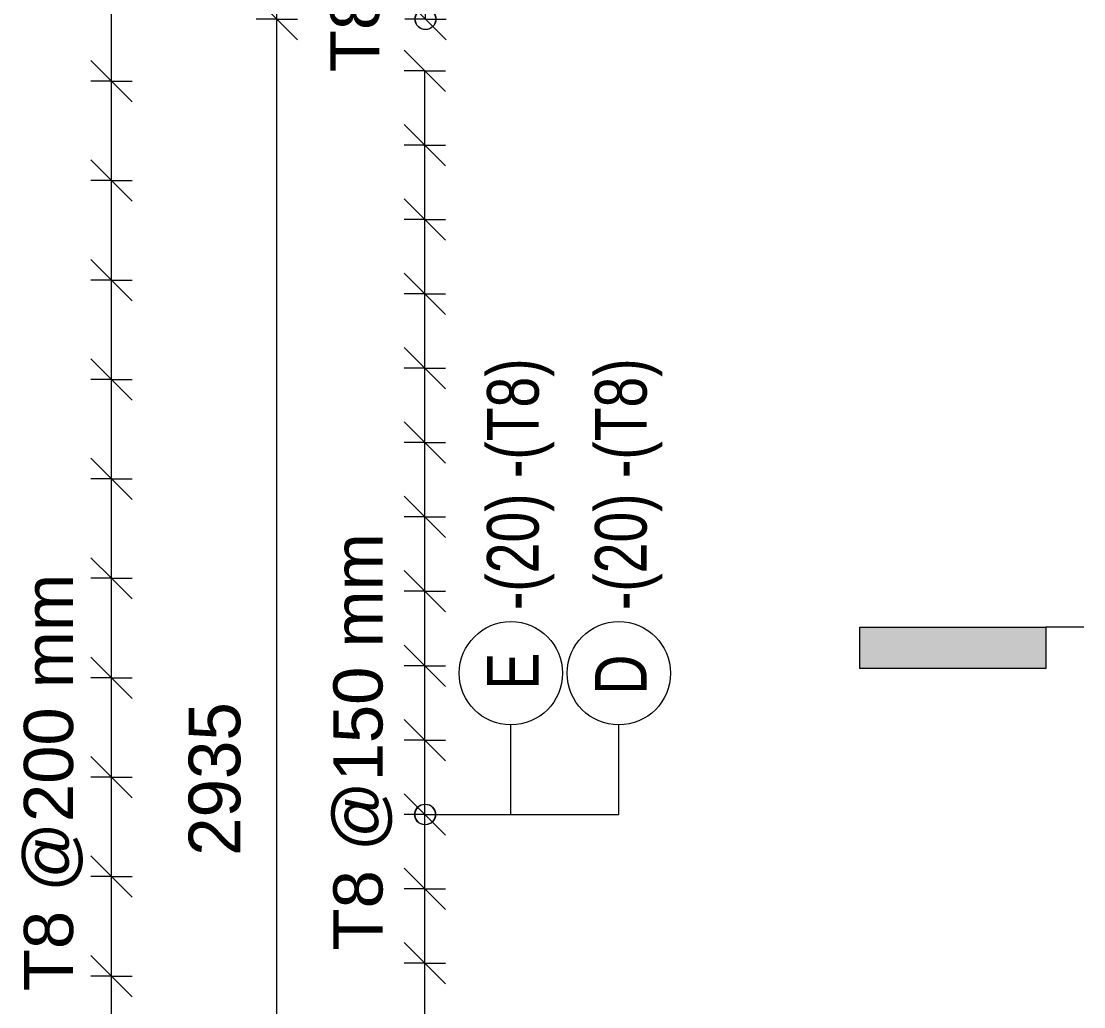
# Model space of a CAD drawing. Header units: millimetres. Extents: x 12491 to 23610, y -3081 to 6026.
# Drawn here: x 12491 to 14548, y 378 to 2286 of the extents above; entities that cross this region are included whole.
import ezdxf

# ---------------------------------------------------------------- set-up
doc = ezdxf.new("R2010")
doc.units = ezdxf.units.MM
for name, color, linetype, lineweight in [('A-ANNO-DIMS', 211, 'Continuous', 9), ('A-ANNO-DIMS-40', 211, 'Continuous', 9), ('G-ANNO-SYMB', 111, 'Continuous', 9), ('S-RBAR-IDEN', 171, 'Continuous', 9)]:
    doc.layers.add(name, color=color, linetype=linetype, lineweight=lineweight)
doc.styles.add('Arial_1', font='arial.ttf', dxfattribs={"height": 95.25})
doc.styles.add('Nirmala UI Semilight', font='NirmalaS.ttf', dxfattribs={"width": 0.8, "height": 100})
doc.styles.add('Nirmala UI Semilight_1', font='NirmalaS.ttf', dxfattribs={"height": 100})
doc.dimstyles.new('Arrow_Filled_-_2_5_NI_UI_1', dxfattribs={"dimscale": 304.8, "dimtxt": 104.736395, "dimasz": 0.262467, "dimexe": 0.131234, "dimexo": 0.0625, "dimgap": 0.131234, "dimtad": 1, "dimdec": 4, "dimzin": 0, "dimdsep": 46, "dimtxsty": 'Arial_1', "dimblk1": 'OBLIQUE', "dimblk2": 'OBLIQUE', "dimsah": 1, "dimcen": 0.09, "dimazin": 0, "dimtfac": 1, "dimtdec": 4, "dimtix": 1, "dimtmove": 0, "dimatfit": 3, "dimfxl": 0.131234, "dimfxlon": 1, "dimtvp": 1, "dimtolj": 1, "dimtzin": 0, "dimarcsym": 2})
doc.dimstyles.new('Arrow_Filled_-_2_5_NI_UI_2', dxfattribs={"dimscale": 304.8, "dimtxt": 104.736395, "dimasz": 0.262467, "dimexe": 0.131234, "dimexo": 0.0625, "dimgap": 0.131234, "dimtad": 1, "dimdec": 4, "dimzin": 0, "dimdsep": 46, "dimtxsty": 'Nirmala UI Semilight_1', "dimblk1": 'OBLIQUE', "dimblk2": 'OBLIQUE', "dimsah": 1, "dimcen": 0.09, "dimazin": 0, "dimtfac": 1, "dimtdec": 4, "dimtix": 1, "dimtmove": 0, "dimatfit": 3, "dimfxl": 0.131234, "dimfxlon": 1, "dimtvp": 1, "dimtolj": 1, "dimtzin": 0, "dimarcsym": 2})

# ---------------------------------------------------------------- blocks, each defined once
blk = doc.blocks.new('Detail View - M_Section Tail - Filled Horizontal-14034-Elevation Front 1')
at = {"layer": 'G-ANNO-SYMB'}
blk.add_hatch(color=256, dxfattribs=at).paths.add_polyline_path([(14474.9, 3652.8), (14474.9, 3732.8), (14114.9, 3732.8), (14114.9, 3652.8)])
for p, q in [((14114.9, 3652.8), (14114.9, 3732.8)), ((14114.9, 3732.8), (14474.9, 3732.8)), ((14474.9, 3732.8), (14474.9, 3652.8)), ((14474.9, 3652.8), (14114.9, 3652.8))]:
    blk.add_line(p, q, dxfattribs=at)
blk = doc.blocks.new('DIMBLOCK34-Elevation Front 1')
at = {"layer": 'A-ANNO-DIMS-40'}
for p, q in [((13272.7, 462.6), (13232.7, 502.6)), ((13272.7, 462.6), (13232.7, 462.6)), ((13272.7, 318.7), (13272.7, 462.6)), ((13272.7, 462.6), (13312.7, 422.6)), ((13272.7, 462.6), (13312.7, 462.6)), ((13272.7, 318.7), (13232.7, 358.7)), ((13272.7, 318.7), (13232.7, 318.7)), ((13272.7, 318.7), (13312.7, 278.7)), ((13272.7, 318.7), (13312.7, 318.7))]:
    blk.add_line(p, q, dxfattribs=at)
blk = doc.blocks.new('_Oblique')
at = {"color": 0, "linetype": 'ByBlock', "lineweight": -2}
blk.add_line((-0.5, -0.5), (0.5, 0.5), dxfattribs=at)
blk = doc.blocks.new('DIMBLOCK35-Elevation Front 1')
at = {"layer": 'A-ANNO-DIMS-40'}
for p, q in [((13272.7, 606.6), (13232.7, 646.6)), ((13272.7, 606.6), (13232.7, 606.6)), ((13272.7, 462.6), (13272.7, 606.6)), ((13272.7, 606.6), (13312.7, 566.6)), ((13272.7, 606.6), (13312.7, 606.6)), ((13272.7, 462.6), (13232.7, 502.6)), ((13272.7, 462.6), (13232.7, 462.6)), ((13272.7, 462.6), (13312.7, 422.6)), ((13272.7, 462.6), (13312.7, 462.6))]:
    blk.add_line(p, q, dxfattribs=at)
blk = doc.blocks.new('DIMBLOCK36-Elevation Front 1')
at = {"layer": 'A-ANNO-DIMS-40'}
for p, q in [((13272.7, 750.5), (13232.7, 790.5)), ((13272.7, 750.5), (13232.7, 750.5)), ((13272.7, 606.6), (13272.7, 750.5)), ((13272.7, 750.5), (13312.7, 710.5)), ((13272.7, 750.5), (13312.7, 750.5)), ((13272.7, 606.6), (13232.7, 646.6)), ((13272.7, 606.6), (13232.7, 606.6)), ((13272.7, 606.6), (13312.7, 566.6)), ((13272.7, 606.6), (13312.7, 606.6))]:
    blk.add_line(p, q, dxfattribs=at)
blk = doc.blocks.new('DIMBLOCK37-Elevation Front 1')
at = {"layer": 'A-ANNO-DIMS-40'}
for p, q in [((13272.7, 894.5), (13232.7, 934.5)), ((13272.7, 894.5), (13232.7, 894.5)), ((13272.7, 750.5), (13272.7, 894.5)), ((13272.7, 894.5), (13312.7, 854.5)), ((13272.7, 894.5), (13312.7, 894.5)), ((13272.7, 750.5), (13232.7, 790.5)), ((13272.7, 750.5), (13232.7, 750.5)), ((13272.7, 750.5), (13312.7, 710.5)), ((13272.7, 750.5), (13312.7, 750.5))]:
    blk.add_line(p, q, dxfattribs=at)
blk = doc.blocks.new('DIMBLOCK38-Elevation Front 1')
at = {"layer": 'A-ANNO-DIMS-40'}
for p, q in [((13272.7, 1038.4), (13232.7, 1078.4)), ((13272.7, 1038.4), (13232.7, 1038.4)), ((13272.7, 894.5), (13272.7, 1038.4)), ((13272.7, 1038.4), (13312.7, 998.4)), ((13272.7, 1038.4), (13312.7, 1038.4)), ((13272.7, 894.5), (13232.7, 934.5)), ((13272.7, 894.5), (13232.7, 894.5)), ((13272.7, 894.5), (13312.7, 854.5)), ((13272.7, 894.5), (13312.7, 894.5))]:
    blk.add_line(p, q, dxfattribs=at)
blk = doc.blocks.new('DIMBLOCK39-Elevation Front 1')
at = {"layer": 'A-ANNO-DIMS-40'}
for p, q in [((13272.7, 1182.4), (13232.7, 1222.4)), ((13272.7, 1182.4), (13232.7, 1182.4)), ((13272.7, 1038.4), (13272.7, 1182.4)), ((13272.7, 1182.4), (13312.7, 1142.4)), ((13272.7, 1182.4), (13312.7, 1182.4)), ((13272.7, 1038.4), (13232.7, 1078.4)), ((13272.7, 1038.4), (13232.7, 1038.4)), ((13272.7, 1038.4), (13312.7, 998.4)), ((13272.7, 1038.4), (13312.7, 1038.4))]:
    blk.add_line(p, q, dxfattribs=at)
blk = doc.blocks.new('DIMBLOCK40-Elevation Front 1')
at = {"layer": 'A-ANNO-DIMS-40'}
for p, q in [((13272.7, 1326.3), (13232.7, 1366.3)), ((13272.7, 1326.3), (13232.7, 1326.3)), ((13272.7, 1182.4), (13272.7, 1326.3)), ((13272.7, 1326.3), (13312.7, 1286.3)), ((13272.7, 1326.3), (13312.7, 1326.3)), ((13272.7, 1182.4), (13232.7, 1222.4)), ((13272.7, 1182.4), (13232.7, 1182.4)), ((13272.7, 1182.4), (13312.7, 1142.4)), ((13272.7, 1182.4), (13312.7, 1182.4))]:
    blk.add_line(p, q, dxfattribs=at)
blk = doc.blocks.new('DIMBLOCK41-Elevation Front 1')
at = {"layer": 'A-ANNO-DIMS-40'}
for p, q in [((13272.7, 1470.3), (13232.7, 1510.3)), ((13272.7, 1470.3), (13232.7, 1470.3)), ((13272.7, 1326.3), (13272.7, 1470.3)), ((13272.7, 1470.3), (13312.7, 1430.3)), ((13272.7, 1470.3), (13312.7, 1470.3)), ((13272.7, 1326.3), (13232.7, 1366.3)), ((13272.7, 1326.3), (13232.7, 1326.3)), ((13272.7, 1326.3), (13312.7, 1286.3)), ((13272.7, 1326.3), (13312.7, 1326.3))]:
    blk.add_line(p, q, dxfattribs=at)
blk = doc.blocks.new('DIMBLOCK42-Elevation Front 1')
at = {"layer": 'A-ANNO-DIMS-40'}
for p, q in [((13272.7, 1614.2), (13232.7, 1654.2)), ((13272.7, 1614.2), (13232.7, 1614.2)), ((13272.7, 1470.3), (13272.7, 1614.2)), ((13272.7, 1614.2), (13312.7, 1574.2)), ((13272.7, 1614.2), (13312.7, 1614.2)), ((13272.7, 1470.3), (13232.7, 1510.3)), ((13272.7, 1470.3), (13232.7, 1470.3)), ((13272.7, 1470.3), (13312.7, 1430.3)), ((13272.7, 1470.3), (13312.7, 1470.3))]:
    blk.add_line(p, q, dxfattribs=at)
blk = doc.blocks.new('DIMBLOCK43-Elevation Front 1')
at = {"layer": 'A-ANNO-DIMS-40'}
for p, q in [((13272.7, 1758.2), (13232.7, 1798.2)), ((13272.7, 1758.2), (13232.7, 1758.2)), ((13272.7, 1614.2), (13272.7, 1758.2)), ((13272.7, 1758.2), (13312.7, 1718.2)), ((13272.7, 1758.2), (13312.7, 1758.2)), ((13272.7, 1614.2), (13232.7, 1654.2)), ((13272.7, 1614.2), (13232.7, 1614.2)), ((13272.7, 1614.2), (13312.7, 1574.2)), ((13272.7, 1614.2), (13312.7, 1614.2))]:
    blk.add_line(p, q, dxfattribs=at)
blk = doc.blocks.new('DIMBLOCK44-Elevation Front 1')
at = {"layer": 'A-ANNO-DIMS-40'}
for p, q in [((13272.7, 1902.1), (13232.7, 1942.1)), ((13272.7, 1902.1), (13232.7, 1902.1)), ((13272.7, 1758.2), (13272.7, 1902.1)), ((13272.7, 1902.1), (13312.7, 1862.1)), ((13272.7, 1902.1), (13312.7, 1902.1)), ((13272.7, 1758.2), (13232.7, 1798.2)), ((13272.7, 1758.2), (13232.7, 1758.2)), ((13272.7, 1758.2), (13312.7, 1718.2)), ((13272.7, 1758.2), (13312.7, 1758.2))]:
    blk.add_line(p, q, dxfattribs=at)
blk = doc.blocks.new('DIMBLOCK45-Elevation Front 1')
at = {"layer": 'A-ANNO-DIMS-40'}
for p, q in [((13272.7, 2046.1), (13232.7, 2086.1)), ((13272.7, 2046.1), (13232.7, 2046.1)), ((13272.7, 1902.1), (13272.7, 2046.1)), ((13272.7, 2046.1), (13312.7, 2006.1)), ((13272.7, 2046.1), (13312.7, 2046.1)), ((13272.7, 1902.1), (13232.7, 1942.1)), ((13272.7, 1902.1), (13232.7, 1902.1)), ((13272.7, 1902.1), (13312.7, 1862.1)), ((13272.7, 1902.1), (13312.7, 1902.1))]:
    blk.add_line(p, q, dxfattribs=at)
blk = doc.blocks.new('DIMBLOCK46-Elevation Front 1')
at = {"layer": 'A-ANNO-DIMS-40'}
for p, q in [((13272.7, 2190), (13232.7, 2230)), ((13272.7, 2190), (13232.7, 2190)), ((13272.7, 2046.1), (13272.7, 2190)), ((13272.7, 2190), (13312.7, 2150)), ((13272.7, 2190), (13312.7, 2190)), ((13272.7, 2046.1), (13232.7, 2086.1)), ((13272.7, 2046.1), (13232.7, 2046.1)), ((13272.7, 2046.1), (13312.7, 2006.1)), ((13272.7, 2046.1), (13312.7, 2046.1))]:
    blk.add_line(p, q, dxfattribs=at)
blk = doc.blocks.new('DIMBLOCK47-Elevation Front 1')
at = {"layer": 'A-ANNO-DIMS-40'}
for p, q in [((13272.7, 2190), (13232.7, 2230)), ((13272.7, 2190), (13232.7, 2190)), ((13272.7, -545), (13272.7, 2190)), ((13272.7, 2046.1), (13272.7, 2190)), ((13272.7, 2190), (13312.7, 2150)), ((13272.7, 2190), (13312.7, 2190)), ((13272.7, 2046.1), (13232.7, 2086.1)), ((13272.7, 2046.1), (13232.7, 2046.1)), ((13272.7, 1902.1), (13272.7, 2046.1)), ((13272.7, 2046.1), (13312.7, 2006.1)), ((13272.7, 2046.1), (13312.7, 2046.1)), ((13272.7, 1902.1), (13232.7, 1942.1)), ((13272.7, 1902.1), (13232.7, 1902.1)), ((13272.7, 1758.2), (13272.7, 1902.1)), ((13272.7, 1902.1), (13312.7, 1862.1)), ((13272.7, 1902.1), (13312.7, 1902.1)), ((13272.7, 1758.2), (13232.7, 1798.2)), ((13272.7, 1758.2), (13232.7, 1758.2)), ((13272.7, 1614.2), (13272.7, 1758.2)), ((13272.7, 1758.2), (13312.7, 1718.2)), ((13272.7, 1758.2), (13312.7, 1758.2)), ((13272.7, 1614.2), (13232.7, 1654.2)), ((13272.7, 1614.2), (13232.7, 1614.2)), ((13272.7, 1470.3), (13272.7, 1614.2)), ((13272.7, 1614.2), (13312.7, 1574.2)), ((13272.7, 1614.2), (13312.7, 1614.2)), ((13272.7, 1470.3), (13232.7, 1510.3)), ((13272.7, 1470.3), (13232.7, 1470.3)), ((13272.7, 1326.3), (13272.7, 1470.3)), ((13272.7, 1470.3), (13312.7, 1430.3)), ((13272.7, 1470.3), (13312.7, 1470.3)), ((13272.7, 1326.3), (13232.7, 1366.3)), ((13272.7, 1326.3), (13232.7, 1326.3)), ((13272.7, 1182.4), (13272.7, 1326.3)), ((13272.7, 1326.3), (13312.7, 1286.3)), ((13272.7, 1326.3), (13312.7, 1326.3)), ((13272.7, 1182.4), (13232.7, 1222.4)), ((13272.7, 1182.4), (13232.7, 1182.4)), ((13272.7, 1038.4), (13272.7, 1182.4)), ((13272.7, 1182.4), (13312.7, 1142.4)), ((13272.7, 1182.4), (13312.7, 1182.4)), ((13272.7, 1038.4), (13232.7, 1078.4)), ((13272.7, 1038.4), (13232.7, 1038.4)), ((13272.7, 894.5), (13272.7, 1038.4)), ((13272.7, 1038.4), (13312.7, 998.4)), ((13272.7, 1038.4), (13312.7, 1038.4)), ((13272.7, 894.5), (13232.7, 934.5)), ((13272.7, 894.5), (13232.7, 894.5)), ((13272.7, 750.5), (13272.7, 894.5)), ((13272.7, 894.5), (13312.7, 854.5)), ((13272.7, 894.5), (13312.7, 894.5)), ((13272.7, 750.5), (13232.7, 790.5)), ((13272.7, 750.5), (13232.7, 750.5)), ((13272.7, 606.6), (13272.7, 750.5)), ((13272.7, 750.5), (13312.7, 710.5)), ((13272.7, 750.5), (13312.7, 750.5)), ((13272.7, 606.6), (13232.7, 646.6)), ((13272.7, 606.6), (13232.7, 606.6)), ((13272.7, 462.6), (13272.7, 606.6)), ((13272.7, 606.6), (13312.7, 566.6)), ((13272.7, 606.6), (13312.7, 606.6)), ((13272.7, 462.6), (13232.7, 502.6)), ((13272.7, 462.6), (13232.7, 462.6)), ((13272.7, 318.7), (13272.7, 462.6)), ((13272.7, 462.6), (13312.7, 422.6)), ((13272.7, 462.6), (13312.7, 462.6)), ((13272.7, 318.7), (13232.7, 358.7)), ((13272.7, 318.7), (13232.7, 318.7)), ((13272.7, 174.7), (13272.7, 318.7)), ((13272.7, 318.7), (13312.7, 278.7)), ((13272.7, 318.7), (13312.7, 318.7)), ((13272.7, 174.7), (13232.7, 214.7)), ((13272.7, 174.7), (13232.7, 174.7)), ((13272.7, 30.8), (13272.7, 174.7)), ((13272.7, 174.7), (13312.7, 134.7)), ((13272.7, 174.7), (13312.7, 174.7)), ((13272.7, 30.8), (13232.7, 70.8)), ((13272.7, 30.8), (13232.7, 30.8)), ((13272.7, -113.2), (13272.7, 30.8)), ((13272.7, 30.8), (13312.7, -9.2)), ((13272.7, 30.8), (13312.7, 30.8)), ((13272.7, -113.2), (13232.7, -73.2)), ((13272.7, -113.2), (13232.7, -113.2)), ((13272.7, -257.1), (13272.7, -113.2)), ((13272.7, -113.2), (13312.7, -153.2)), ((13272.7, -113.2), (13312.7, -113.2)), ((13272.7, -257.1), (13232.7, -217.1)), ((13272.7, -257.1), (13232.7, -257.1)), ((13272.7, -401.1), (13272.7, -257.1)), ((13272.7, -257.1), (13312.7, -297.1)), ((13272.7, -257.1), (13312.7, -257.1)), ((13272.7, -401.1), (13232.7, -361.1)), ((13272.7, -401.1), (13232.7, -401.1)), ((13272.7, -545), (13272.7, -401.1)), ((13272.7, -401.1), (13312.7, -441.1)), ((13272.7, -401.1), (13312.7, -401.1)), ((13272.7, -545), (13232.7, -505)), ((13272.7, -545), (13232.7, -545)), ((13272.7, -545), (13312.7, -585)), ((13272.7, -545), (13312.7, -545))]:
    blk.add_line(p, q, dxfattribs=at)
blk = doc.blocks.new('_None')
blk = doc.blocks.new('DIMBLOCK48-Elevation Front 1')
at = {"layer": 'A-ANNO-DIMS-40'}
for p, q in [((13273.8, 2389.7), (13233.8, 2429.7)), ((13273.8, 2389.7), (13233.8, 2389.7)), ((13273.8, 2290), (13273.8, 2389.7)), ((13273.8, 2389.7), (13313.8, 2349.7)), ((13273.8, 2389.7), (13313.8, 2389.7)), ((13273.8, 2290), (13233.8, 2330)), ((13273.8, 2290), (13233.8, 2290)), ((13273.8, 2290), (13313.8, 2250)), ((13273.8, 2290), (13313.8, 2290))]:
    blk.add_line(p, q, dxfattribs=at)
blk = doc.blocks.new('DIMBLOCK55-Elevation Front 1')
at = {"layer": 'A-ANNO-DIMS-40'}
for p, q in [((13273.8, 2988.1), (13233.8, 3028.1)), ((13273.8, 2988.1), (13233.8, 2988.1)), ((13273.8, 2290), (13273.8, 2988.1)), ((13273.8, 2888.4), (13273.8, 2988.1)), ((13273.8, 2988.1), (13313.8, 2948.1)), ((13273.8, 2988.1), (13313.8, 2988.1)), ((13273.8, 2888.4), (13233.8, 2928.4)), ((13273.8, 2888.4), (13233.8, 2888.4)), ((13273.8, 2788.6), (13273.8, 2888.4)), ((13273.8, 2888.4), (13313.8, 2848.4)), ((13273.8, 2888.4), (13313.8, 2888.4)), ((13273.8, 2788.6), (13233.8, 2828.6)), ((13273.8, 2788.6), (13233.8, 2788.6)), ((13273.8, 2688.9), (13273.8, 2788.6)), ((13273.8, 2788.6), (13313.8, 2748.6)), ((13273.8, 2788.6), (13313.8, 2788.6)), ((13273.8, 2688.9), (13233.8, 2728.9)), ((13273.8, 2688.9), (13233.8, 2688.9)), ((13273.8, 2589.2), (13273.8, 2688.9)), ((13273.8, 2688.9), (13313.8, 2648.9)), ((13273.8, 2688.9), (13313.8, 2688.9)), ((13273.8, 2589.2), (13233.8, 2629.2)), ((13273.8, 2589.2), (13233.8, 2589.2)), ((13273.8, 2489.5), (13273.8, 2589.2)), ((13273.8, 2589.2), (13313.8, 2549.2)), ((13273.8, 2589.2), (13313.8, 2589.2)), ((13273.8, 2489.5), (13233.8, 2529.5)), ((13273.8, 2489.5), (13233.8, 2489.5)), ((13273.8, 2389.7), (13273.8, 2489.5)), ((13273.8, 2489.5), (13313.8, 2449.5)), ((13273.8, 2489.5), (13313.8, 2489.5)), ((13273.8, 2389.7), (13233.8, 2429.7)), ((13273.8, 2389.7), (13233.8, 2389.7)), ((13273.8, 2290), (13273.8, 2389.7)), ((13273.8, 2389.7), (13313.8, 2349.7)), ((13273.8, 2389.7), (13313.8, 2389.7)), ((13273.8, 2290), (13233.8, 2330)), ((13273.8, 2290), (13233.8, 2290)), ((13273.8, 2290), (13313.8, 2250)), ((13273.8, 2290), (13313.8, 2290))]:
    blk.add_line(p, q, dxfattribs=at)
blk = doc.blocks.new('M_Rebar Tag_rfa MARK - DOT 1 MM-794228-Elevation Front 1')
at = {"layer": 'S-RBAR-IDEN'}
blk.add_circle((18335.3, -2981), 100, dxfattribs=at)
blk = doc.blocks.new('DIMBLOCK57-Elevation Front 1')
at = {"layer": 'A-ANNO-DIMS-40'}
for p, q in [((12985.8, 2290), (12945.8, 2330)), ((12985.8, 2290), (12945.8, 2290)), ((12985.8, -644.9), (12985.8, 2290)), ((12985.8, 2290), (13025.8, 2250)), ((12985.8, 2290), (13025.8, 2290)), ((12985.8, -644.9), (12945.8, -604.9)), ((12985.8, -644.9), (12945.8, -644.9)), ((12985.8, -644.9), (13025.8, -684.9)), ((12985.8, -644.9), (13025.8, -644.9))]:
    blk.add_line(p, q, dxfattribs=at)
at = {"layer": 'A-ANNO-DIMS-40', "color": 0, "insert": (12815.3, 670.2), "char_height": 100, "width": 365.625, "attachment_point": 1, "rotation": 90, "line_spacing_factor": 1.142579, "style": 'Nirmala UI Semilight_1'}
blk.add_mtext('2935', dxfattribs=at)
blk = doc.blocks.new('DIMBLOCK58-Elevation Front 1')
at = {"layer": 'A-ANNO-DIMS-40'}
for p, q in [((12985.8, 3040), (12945.8, 3080)), ((12985.8, 3040), (12945.8, 3040)), ((12985.8, 2290), (12985.8, 3040)), ((12985.8, 3040), (13025.8, 3000)), ((12985.8, 3040), (13025.8, 3040)), ((12985.8, 2290), (12945.8, 2330)), ((12985.8, 2290), (12945.8, 2290)), ((12985.8, 2290), (13025.8, 2250)), ((12985.8, 2290), (13025.8, 2290))]:
    blk.add_line(p, q, dxfattribs=at)
at = {"layer": 'A-ANNO-DIMS-40', "color": 0, "insert": (12815.3, 2552.6), "char_height": 100, "width": 269.649, "attachment_point": 1, "rotation": 90, "line_spacing_factor": 1.142579, "style": 'Nirmala UI Semilight_1'}
blk.add_mtext('750', dxfattribs=at)
blk = doc.blocks.new('DIMBLOCK67-Elevation Front 1')
at = {"layer": 'A-ANNO-DIMS-40'}
for p, q in [((12665.8, 437.5), (12625.8, 477.5)), ((12665.8, 437.5), (12625.8, 437.5)), ((12665.8, 245), (12665.8, 437.5)), ((12665.8, 437.5), (12705.8, 397.5)), ((12665.8, 437.5), (12705.8, 437.5)), ((12665.8, 245), (12625.8, 285)), ((12665.8, 245), (12625.8, 245)), ((12665.8, 245), (12705.8, 205)), ((12665.8, 245), (12705.8, 245))]:
    blk.add_line(p, q, dxfattribs=at)
blk = doc.blocks.new('DIMBLOCK68-Elevation Front 1')
at = {"layer": 'A-ANNO-DIMS-40'}
for p, q in [((12665.8, 630), (12625.8, 670)), ((12665.8, 630), (12625.8, 630)), ((12665.8, 437.5), (12665.8, 630)), ((12665.8, 630), (12705.8, 590)), ((12665.8, 630), (12705.8, 630)), ((12665.8, 437.5), (12625.8, 477.5)), ((12665.8, 437.5), (12625.8, 437.5)), ((12665.8, 437.5), (12705.8, 397.5)), ((12665.8, 437.5), (12705.8, 437.5))]:
    blk.add_line(p, q, dxfattribs=at)
blk = doc.blocks.new('DIMBLOCK69-Elevation Front 1')
at = {"layer": 'A-ANNO-DIMS-40'}
for p, q in [((12665.8, 822.5), (12625.8, 862.5)), ((12665.8, 822.5), (12625.8, 822.5)), ((12665.8, 630), (12665.8, 822.5)), ((12665.8, 822.5), (12705.8, 782.5)), ((12665.8, 822.5), (12705.8, 822.5)), ((12665.8, 630), (12625.8, 670)), ((12665.8, 630), (12625.8, 630)), ((12665.8, 630), (12705.8, 590)), ((12665.8, 630), (12705.8, 630))]:
    blk.add_line(p, q, dxfattribs=at)
blk = doc.blocks.new('DIMBLOCK70-Elevation Front 1')
at = {"layer": 'A-ANNO-DIMS-40'}
for p, q in [((12665.8, 1015), (12625.8, 1055)), ((12665.8, 1015), (12625.8, 1015)), ((12665.8, 822.5), (12665.8, 1015)), ((12665.8, 1015), (12705.8, 975)), ((12665.8, 1015), (12705.8, 1015)), ((12665.8, 822.5), (12625.8, 862.5)), ((12665.8, 822.5), (12625.8, 822.5)), ((12665.8, 822.5), (12705.8, 782.5)), ((12665.8, 822.5), (12705.8, 822.5))]:
    blk.add_line(p, q, dxfattribs=at)
blk = doc.blocks.new('DIMBLOCK71-Elevation Front 1')
at = {"layer": 'A-ANNO-DIMS-40'}
for p, q in [((12665.8, 1207.5), (12625.8, 1247.5)), ((12665.8, 1207.5), (12625.8, 1207.5)), ((12665.8, 1015), (12665.8, 1207.5)), ((12665.8, 1207.5), (12705.8, 1167.5)), ((12665.8, 1207.5), (12705.8, 1207.5)), ((12665.8, 1015), (12625.8, 1055)), ((12665.8, 1015), (12625.8, 1015)), ((12665.8, 1015), (12705.8, 975)), ((12665.8, 1015), (12705.8, 1015))]:
    blk.add_line(p, q, dxfattribs=at)
blk = doc.blocks.new('DIMBLOCK72-Elevation Front 1')
at = {"layer": 'A-ANNO-DIMS-40'}
for p, q in [((12665.8, 1400), (12625.8, 1440)), ((12665.8, 1400), (12625.8, 1400)), ((12665.8, 1207.5), (12665.8, 1400)), ((12665.8, 1400), (12705.8, 1360)), ((12665.8, 1400), (12705.8, 1400)), ((12665.8, 1207.5), (12625.8, 1247.5)), ((12665.8, 1207.5), (12625.8, 1207.5)), ((12665.8, 1207.5), (12705.8, 1167.5)), ((12665.8, 1207.5), (12705.8, 1207.5))]:
    blk.add_line(p, q, dxfattribs=at)
blk = doc.blocks.new('DIMBLOCK73-Elevation Front 1')
at = {"layer": 'A-ANNO-DIMS-40'}
for p, q in [((12665.8, 1592.5), (12625.8, 1632.5)), ((12665.8, 1592.5), (12625.8, 1592.5)), ((12665.8, 1400), (12665.8, 1592.5)), ((12665.8, 1592.5), (12705.8, 1552.5)), ((12665.8, 1592.5), (12705.8, 1592.5)), ((12665.8, 1400), (12625.8, 1440)), ((12665.8, 1400), (12625.8, 1400)), ((12665.8, 1400), (12705.8, 1360)), ((12665.8, 1400), (12705.8, 1400))]:
    blk.add_line(p, q, dxfattribs=at)
blk = doc.blocks.new('DIMBLOCK74-Elevation Front 1')
at = {"layer": 'A-ANNO-DIMS-40'}
for p, q in [((12665.8, 1785), (12625.8, 1825)), ((12665.8, 1785), (12625.8, 1785)), ((12665.8, 1592.5), (12665.8, 1785)), ((12665.8, 1785), (12705.8, 1745)), ((12665.8, 1785), (12705.8, 1785)), ((12665.8, 1592.5), (12625.8, 1632.5)), ((12665.8, 1592.5), (12625.8, 1592.5)), ((12665.8, 1592.5), (12705.8, 1552.5)), ((12665.8, 1592.5), (12705.8, 1592.5))]:
    blk.add_line(p, q, dxfattribs=at)
blk = doc.blocks.new('DIMBLOCK75-Elevation Front 1')
at = {"layer": 'A-ANNO-DIMS-40'}
for p, q in [((12665.8, 1977.5), (12625.8, 2017.5)), ((12665.8, 1977.5), (12625.8, 1977.5)), ((12665.8, 1785), (12665.8, 1977.5)), ((12665.8, 1977.5), (12705.8, 1937.5)), ((12665.8, 1977.5), (12705.8, 1977.5)), ((12665.8, 1785), (12625.8, 1825)), ((12665.8, 1785), (12625.8, 1785)), ((12665.8, 1785), (12705.8, 1745)), ((12665.8, 1785), (12705.8, 1785))]:
    blk.add_line(p, q, dxfattribs=at)
blk = doc.blocks.new('DIMBLOCK76-Elevation Front 1')
at = {"layer": 'A-ANNO-DIMS-40'}
for p, q in [((12665.8, 2170), (12625.8, 2210)), ((12665.8, 2170), (12625.8, 2170)), ((12665.8, 1977.5), (12665.8, 2170)), ((12665.8, 2170), (12705.8, 2130)), ((12665.8, 2170), (12705.8, 2170)), ((12665.8, 1977.5), (12625.8, 2017.5)), ((12665.8, 1977.5), (12625.8, 1977.5)), ((12665.8, 1977.5), (12705.8, 1937.5)), ((12665.8, 1977.5), (12705.8, 1977.5))]:
    blk.add_line(p, q, dxfattribs=at)
blk = doc.blocks.new('DIMBLOCK77-Elevation Front 1')
at = {"layer": 'A-ANNO-DIMS-40'}
for p, q in [((12665.8, 2362.5), (12625.8, 2402.5)), ((12665.8, 2362.5), (12625.8, 2362.5)), ((12665.8, 2170), (12665.8, 2362.5)), ((12665.8, 2362.5), (12705.8, 2322.5)), ((12665.8, 2362.5), (12705.8, 2362.5)), ((12665.8, 2170), (12625.8, 2210)), ((12665.8, 2170), (12625.8, 2170)), ((12665.8, 2170), (12705.8, 2130)), ((12665.8, 2170), (12705.8, 2170))]:
    blk.add_line(p, q, dxfattribs=at)
blk = doc.blocks.new('DIMBLOCK81-Elevation Front 1')
at = {"layer": 'A-ANNO-DIMS-40'}
for p, q in [((12665.8, 2940), (12625.8, 2980)), ((12665.8, 2940), (12625.8, 2940)), ((12665.8, -1295), (12665.8, 2940)), ((12665.8, 2747.5), (12665.8, 2940)), ((12665.8, 2940), (12705.8, 2900)), ((12665.8, 2940), (12705.8, 2940)), ((12665.8, 2747.5), (12625.8, 2787.5)), ((12665.8, 2747.5), (12625.8, 2747.5)), ((12665.8, 2555), (12665.8, 2747.5)), ((12665.8, 2747.5), (12705.8, 2707.5)), ((12665.8, 2747.5), (12705.8, 2747.5)), ((12665.8, 2555), (12625.8, 2595)), ((12665.8, 2555), (12625.8, 2555)), ((12665.8, 2362.5), (12665.8, 2555)), ((12665.8, 2555), (12705.8, 2515)), ((12665.8, 2555), (12705.8, 2555)), ((12665.8, 2362.5), (12625.8, 2402.5)), ((12665.8, 2362.5), (12625.8, 2362.5)), ((12665.8, 2170), (12665.8, 2362.5)), ((12665.8, 2362.5), (12705.8, 2322.5)), ((12665.8, 2362.5), (12705.8, 2362.5)), ((12665.8, 2170), (12625.8, 2210)), ((12665.8, 2170), (12625.8, 2170)), ((12665.8, 1977.5), (12665.8, 2170)), ((12665.8, 2170), (12705.8, 2130)), ((12665.8, 2170), (12705.8, 2170)), ((12665.8, 1977.5), (12625.8, 2017.5)), ((12665.8, 1977.5), (12625.8, 1977.5)), ((12665.8, 1785), (12665.8, 1977.5)), ((12665.8, 1977.5), (12705.8, 1937.5)), ((12665.8, 1977.5), (12705.8, 1977.5)), ((12665.8, 1785), (12625.8, 1825)), ((12665.8, 1785), (12625.8, 1785)), ((12665.8, 1592.5), (12665.8, 1785)), ((12665.8, 1785), (12705.8, 1745)), ((12665.8, 1785), (12705.8, 1785)), ((12665.8, 1592.5), (12625.8, 1632.5)), ((12665.8, 1592.5), (12625.8, 1592.5)), ((12665.8, 1400), (12665.8, 1592.5)), ((12665.8, 1592.5), (12705.8, 1552.5)), ((12665.8, 1592.5), (12705.8, 1592.5)), ((12665.8, 1400), (12625.8, 1440)), ((12665.8, 1400), (12625.8, 1400)), ((12665.8, 1207.5), (12665.8, 1400)), ((12665.8, 1400), (12705.8, 1360)), ((12665.8, 1400), (12705.8, 1400)), ((12665.8, 1207.5), (12625.8, 1247.5)), ((12665.8, 1207.5), (12625.8, 1207.5)), ((12665.8, 1015), (12665.8, 1207.5)), ((12665.8, 1207.5), (12705.8, 1167.5)), ((12665.8, 1207.5), (12705.8, 1207.5)), ((12665.8, 1015), (12625.8, 1055)), ((12665.8, 1015), (12625.8, 1015)), ((12665.8, 822.5), (12665.8, 1015)), ((12665.8, 1015), (12705.8, 975)), ((12665.8, 1015), (12705.8, 1015)), ((12665.8, 822.5), (12625.8, 862.5)), ((12665.8, 822.5), (12625.8, 822.5)), ((12665.8, 630), (12665.8, 822.5)), ((12665.8, 822.5), (12705.8, 782.5)), ((12665.8, 822.5), (12705.8, 822.5)), ((12665.8, 630), (12625.8, 670)), ((12665.8, 630), (12625.8, 630)), ((12665.8, 437.5), (12665.8, 630)), ((12665.8, 630), (12705.8, 590)), ((12665.8, 630), (12705.8, 630)), ((12665.8, 437.5), (12625.8, 477.5)), ((12665.8, 437.5), (12625.8, 437.5)), ((12665.8, 245), (12665.8, 437.5)), ((12665.8, 437.5), (12705.8, 397.5)), ((12665.8, 437.5), (12705.8, 437.5)), ((12665.8, 245), (12625.8, 285)), ((12665.8, 245), (12625.8, 245)), ((12665.8, 52.5), (12665.8, 245)), ((12665.8, 245), (12705.8, 205)), ((12665.8, 245), (12705.8, 245)), ((12665.8, 52.5), (12625.8, 92.5)), ((12665.8, 52.5), (12625.8, 52.5)), ((12665.8, -140), (12665.8, 52.5)), ((12665.8, 52.5), (12705.8, 12.5)), ((12665.8, 52.5), (12705.8, 52.5)), ((12665.8, -140), (12625.8, -100)), ((12665.8, -140), (12625.8, -140)), ((12665.8, -332.5), (12665.8, -140)), ((12665.8, -140), (12705.8, -180)), ((12665.8, -140), (12705.8, -140)), ((12665.8, -332.5), (12625.8, -292.5)), ((12665.8, -332.5), (12625.8, -332.5)), ((12665.8, -525), (12665.8, -332.5)), ((12665.8, -332.5), (12705.8, -372.5)), ((12665.8, -332.5), (12705.8, -332.5)), ((12665.8, -525), (12625.8, -485)), ((12665.8, -525), (12625.8, -525)), ((12665.8, -717.5), (12665.8, -525)), ((12665.8, -525), (12705.8, -565)), ((12665.8, -525), (12705.8, -525)), ((12665.8, -717.5), (12625.8, -677.5)), ((12665.8, -717.5), (12625.8, -717.5)), ((12665.8, -910), (12665.8, -717.5)), ((12665.8, -717.5), (12705.8, -757.5)), ((12665.8, -717.5), (12705.8, -717.5)), ((12665.8, -910), (12625.8, -870)), ((12665.8, -910), (12625.8, -910)), ((12665.8, -1102.5), (12665.8, -910)), ((12665.8, -910), (12705.8, -950)), ((12665.8, -910), (12705.8, -910)), ((12665.8, -1102.5), (12625.8, -1062.5)), ((12665.8, -1102.5), (12625.8, -1102.5)), ((12665.8, -1295), (12665.8, -1102.5)), ((12665.8, -1102.5), (12705.8, -1142.5)), ((12665.8, -1102.5), (12705.8, -1102.5)), ((12665.8, -1295), (12625.8, -1255)), ((12665.8, -1295), (12625.8, -1295)), ((12665.8, -1295), (12705.8, -1335)), ((12665.8, -1295), (12705.8, -1295))]:
    blk.add_line(p, q, dxfattribs=at)

msp = doc.modelspace()

# ---------------------------------------------------------------- linework, layer by layer
at = {"layer": 'G-ANNO-SYMB'}
msp.add_line((14548.21324, 1112.81652), (14474.92565, 1112.81652), dxfattribs=at)
at = {"layer": 'S-RBAR-IDEN'}
for p, q in [((13439.13206, 750.35033), (13439.13206, 923.80566)), ((13648.12866, 750.35033), (13648.12866, 923.80566)), ((13272.82152, 750.35033), (13439.13206, 750.35033)), ((13273.56778, 750.35033), (13648.12866, 750.35033))]:
    msp.add_line(p, q, dxfattribs=at)
for centre in [(13273.76544, 2289.91965), (13273.97911, 2289.91965), (13272.82152, 750.35033), (13273.56778, 750.35033)]:
    msp.add_circle(centre, 20, dxfattribs=at)

# ---------------------------------------------------------------- block references
at = {"layer": 'G-ANNO-SYMB'}
msp.add_blockref('Detail View - M_Section Tail - Filled Horizontal-14034-Elevation Front 1', (0, -2620), dxfattribs=at)
at = {"layer": 'S-RBAR-IDEN'}
for p in [(-4896.14757, 4004.78179), (-4687.15096, 4004.78179)]:
    msp.add_blockref('M_Rebar Tag_rfa MARK - DOT 1 MM-794228-Elevation Front 1', p, dxfattribs=at)

# ---------------------------------------------------------------- texts
at = {"layer": 'S-RBAR-IDEN', "char_height": 100, "attachment_point": 1, "rotation": 90, "style": 'Nirmala UI Semilight'}
for s, insert, width in [('-(20) -(T8)', (13393.05016, 1146.017), 584.9112), ('-(20) -(T8)', (13602.04676, 1146.017), 584.9112), ('E', (13393.05016, 992.15649), 69.2658), ('D', (13602.04676, 982.55649), 92.3544)]:
    msp.add_mtext(s, dxfattribs=dict(at, insert=insert, width=width))

# ---------------------------------------------------------------- dimensions: what is measured, and where the dimension line sits
at = {"layer": 'A-ANNO-DIMS'}
for base, p1, p2, override, picture, middle in [((12985.76493, 3040), (13025.76493, 2290), (13025.76493, 3040), {"dimpost": '<>', "dimfxl": 750}, 'DIMBLOCK58-Elevation Front 1', (12894.09129, 2665)), ((12985.76493, 2290), (13025.76493, -644.93359), (13025.76493, 2290), {"dimpost": '<>', "dimfxl": 2934.933594}, 'DIMBLOCK57-Elevation Front 1', (12894.05642, 822.5332))]:
    dim = msp.add_linear_dim(base=base, p1=p1, p2=p2, angle=90, dimstyle='Arrow_Filled_-_2_5_NI_UI_2', override=override, dxfattribs=at)
    dim.commit()
    dim.dimension.update_dxf_attribs({"geometry": picture, "text_midpoint": middle})
for base, p1, p2, text, dimstyle, override, picture, middle in [((13273.81684, 2988.10805), (13313.81684, 2290), (13313.81684, 2988.10805), '698', 'Arrow_Filled_-_2_5_NI_UI_1', {"dimpost": '<>', "dimblk1": 'None', "dimblk2": 'None', "dimsah": 1, "dimfxl": 698.108049}, 'DIMBLOCK55-Elevation Front 1', (13185.18476, 2639.05402)), ((12665.76493, 2940), (12705.76493, -1295), (12705.76493, 2940), '4235', 'Arrow_Filled_-_2_5_NI_UI_2', {"dimpost": '<>', "dimblk1": 'None', "dimblk2": 'None', "dimsah": 1, "dimfxl": 4235}, 'DIMBLOCK81-Elevation Front 1', (12574.05642, 822.5)), ((13273.81684, 2389.72972), (13313.81684, 2290), (13313.81684, 2389.72972), ' ', 'Arrow_Filled_-_2_5_NI_UI_1', {"dimpost": '<>', "dimfxl": 99.729721}, 'DIMBLOCK48-Elevation Front 1', (13273.81684, 2339.86486)), ((12665.76493, 2362.5), (12705.76493, 2170), (12705.76493, 2362.5), ' ', 'Arrow_Filled_-_2_5_NI_UI_2', {"dimpost": '<>', "dimfxl": 192.5}, 'DIMBLOCK77-Elevation Front 1', (12665.76493, 2266.25)), ((13272.7304, 2190), (13312.7304, -545), (13312.7304, 2190), '2735', 'Arrow_Filled_-_2_5_NI_UI_1', {"dimpost": '<>', "dimblk1": 'None', "dimblk2": 'None', "dimsah": 1, "dimfxl": 2735}, 'DIMBLOCK47-Elevation Front 1', (13184.06584, 822.5)), ((13272.7304, 2190), (13312.7304, 2046.05263), (13312.7304, 2190), ' ', 'Arrow_Filled_-_2_5_NI_UI_1', {"dimpost": '<>', "dimfxl": 143.947368}, 'DIMBLOCK46-Elevation Front 1', (13272.7304, 2118.02632)), ((12665.76493, 2170), (12705.76493, 1977.5), (12705.76493, 2170), ' ', 'Arrow_Filled_-_2_5_NI_UI_2', {"dimpost": '<>', "dimfxl": 192.5}, 'DIMBLOCK76-Elevation Front 1', (12665.76493, 2073.75)), ((13272.7304, 2046.05263), (13312.7304, 1902.10526), (13312.7304, 2046.05263), ' ', 'Arrow_Filled_-_2_5_NI_UI_1', {"dimpost": '<>', "dimfxl": 143.947368}, 'DIMBLOCK45-Elevation Front 1', (13272.7304, 1974.07895)), ((12665.76493, 1977.5), (12705.76493, 1785), (12705.76493, 1977.5), ' ', 'Arrow_Filled_-_2_5_NI_UI_2', {"dimpost": '<>', "dimfxl": 192.5}, 'DIMBLOCK75-Elevation Front 1', (12665.76493, 1881.25)), ((13272.7304, 1902.10526), (13312.7304, 1758.15789), (13312.7304, 1902.10526), ' ', 'Arrow_Filled_-_2_5_NI_UI_1', {"dimpost": '<>', "dimfxl": 143.947368}, 'DIMBLOCK44-Elevation Front 1', (13272.7304, 1830.13158)), ((12665.76493, 1785), (12705.76493, 1592.5), (12705.76493, 1785), ' ', 'Arrow_Filled_-_2_5_NI_UI_2', {"dimpost": '<>', "dimfxl": 192.5}, 'DIMBLOCK74-Elevation Front 1', (12665.76493, 1688.75)), ((13272.7304, 1758.15789), (13312.7304, 1614.21053), (13312.7304, 1758.15789), ' ', 'Arrow_Filled_-_2_5_NI_UI_1', {"dimpost": '<>', "dimfxl": 143.947368}, 'DIMBLOCK43-Elevation Front 1', (13272.7304, 1686.18421)), ((13272.7304, 1614.21053), (13312.7304, 1470.26316), (13312.7304, 1614.21053), ' ', 'Arrow_Filled_-_2_5_NI_UI_1', {"dimpost": '<>', "dimfxl": 143.947368}, 'DIMBLOCK42-Elevation Front 1', (13272.7304, 1542.23684)), ((12665.76493, 1592.5), (12705.76493, 1400), (12705.76493, 1592.5), ' ', 'Arrow_Filled_-_2_5_NI_UI_2', {"dimpost": '<>', "dimfxl": 192.5}, 'DIMBLOCK73-Elevation Front 1', (12665.76493, 1496.25)), ((13272.7304, 1470.26316), (13312.7304, 1326.31579), (13312.7304, 1470.26316), ' ', 'Arrow_Filled_-_2_5_NI_UI_1', {"dimpost": '<>', "dimfxl": 143.947368}, 'DIMBLOCK41-Elevation Front 1', (13272.7304, 1398.28947)), ((12665.76493, 1400), (12705.76493, 1207.5), (12705.76493, 1400), ' ', 'Arrow_Filled_-_2_5_NI_UI_2', {"dimpost": '<>', "dimfxl": 192.5}, 'DIMBLOCK72-Elevation Front 1', (12665.76493, 1303.75)), ((13272.7304, 1326.31579), (13312.7304, 1182.36842), (13312.7304, 1326.31579), ' ', 'Arrow_Filled_-_2_5_NI_UI_1', {"dimpost": '<>', "dimfxl": 143.947368}, 'DIMBLOCK40-Elevation Front 1', (13272.7304, 1254.34211)), ((12665.76493, 1207.5), (12705.76493, 1015), (12705.76493, 1207.5), ' ', 'Arrow_Filled_-_2_5_NI_UI_2', {"dimpost": '<>', "dimfxl": 192.5}, 'DIMBLOCK71-Elevation Front 1', (12665.76493, 1111.25)), ((13272.7304, 1182.36842), (13312.7304, 1038.42105), (13312.7304, 1182.36842), ' ', 'Arrow_Filled_-_2_5_NI_UI_1', {"dimpost": '<>', "dimfxl": 143.947368}, 'DIMBLOCK39-Elevation Front 1', (13272.7304, 1110.39474)), ((13272.7304, 1038.42105), (13312.7304, 894.47368), (13312.7304, 1038.42105), ' ', 'Arrow_Filled_-_2_5_NI_UI_1', {"dimpost": '<>', "dimfxl": 143.947368}, 'DIMBLOCK38-Elevation Front 1', (13272.7304, 966.44737)), ((12665.76493, 1015), (12705.76493, 822.5), (12705.76493, 1015), ' ', 'Arrow_Filled_-_2_5_NI_UI_2', {"dimpost": '<>', "dimfxl": 192.5}, 'DIMBLOCK70-Elevation Front 1', (12665.76493, 918.75)), ((13272.7304, 894.47368), (13312.7304, 750.52632), (13312.7304, 894.47368), ' ', 'Arrow_Filled_-_2_5_NI_UI_1', {"dimpost": '<>', "dimfxl": 143.947368}, 'DIMBLOCK37-Elevation Front 1', (13272.7304, 822.5)), ((12665.76493, 822.5), (12705.76493, 630), (12705.76493, 822.5), ' ', 'Arrow_Filled_-_2_5_NI_UI_2', {"dimpost": '<>', "dimfxl": 192.5}, 'DIMBLOCK69-Elevation Front 1', (12665.76493, 726.25)), ((13272.7304, 750.52632), (13312.7304, 606.57895), (13312.7304, 750.52632), ' ', 'Arrow_Filled_-_2_5_NI_UI_1', {"dimpost": '<>', "dimfxl": 143.947368}, 'DIMBLOCK36-Elevation Front 1', (13272.7304, 678.55263)), ((12665.76493, 630), (12705.76493, 437.5), (12705.76493, 630), ' ', 'Arrow_Filled_-_2_5_NI_UI_2', {"dimpost": '<>', "dimfxl": 192.5}, 'DIMBLOCK68-Elevation Front 1', (12665.76493, 533.75)), ((13272.7304, 606.57895), (13312.7304, 462.63158), (13312.7304, 606.57895), ' ', 'Arrow_Filled_-_2_5_NI_UI_1', {"dimpost": '<>', "dimfxl": 143.947368}, 'DIMBLOCK35-Elevation Front 1', (13272.7304, 534.60526)), ((13272.7304, 462.63158), (13312.7304, 318.68421), (13312.7304, 462.63158), ' ', 'Arrow_Filled_-_2_5_NI_UI_1', {"dimpost": '<>', "dimfxl": 143.947368}, 'DIMBLOCK34-Elevation Front 1', (13272.7304, 390.65789)), ((12665.76493, 437.5), (12705.76493, 245), (12705.76493, 437.5), ' ', 'Arrow_Filled_-_2_5_NI_UI_2', {"dimpost": '<>', "dimfxl": 192.5}, 'DIMBLOCK67-Elevation Front 1', (12665.76493, 341.25))]:
    dim = msp.add_linear_dim(base=base, p1=p1, p2=p2, angle=90, text=text, dimstyle=dimstyle, override=override, dxfattribs=at)
    dim.commit()
    dim.dimension.update_dxf_attribs({"geometry": picture, "text_midpoint": middle})

# ---------------------------------------------------------------- next in the draw order: texts
at = {"layer": 'S-RBAR-IDEN', "char_height": 95.25, "width": 990.88575, "attachment_point": 1, "rotation": 90, "style": 'Arial_1', "bg_fill": 3, "box_fill_scale": 0, "bg_fill_color": 256, "bg_fill_true_color": 3254780160, "bg_fill_transparency": 256}
for s, insert in [('T8 @100 mm', (13089.38605, 2187.61239)), ('T8 @150 mm', (13095.42225, 487.22335)), ('T8 @200 mm', (12496.36328, 408.44099))]:
    msp.add_mtext(s, dxfattribs=dict(at, insert=insert))

doc.saveas('drawing.dxf')
